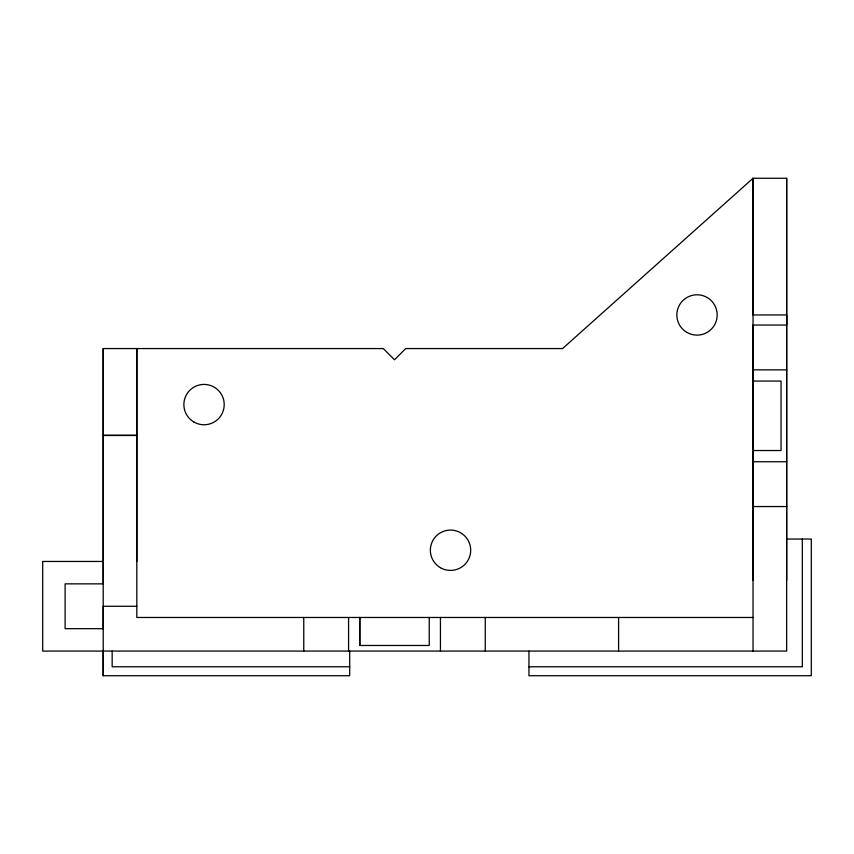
<?xml version="1.0" encoding="UTF-8"?>
<svg xmlns="http://www.w3.org/2000/svg" width="854" height="854" viewBox="0 0 854 854"><rect width="100%" height="100%" fill="white"/><g stroke="black" fill="none" stroke-linecap="round" stroke-linejoin="round"><path stroke-width="1.28" d="M349.692 651.079L349.692 675.727L103.206 675.727L103.206 650.428M103.206 629.131L103.206 348.571L383.307 348.571L394.505 359.78L405.714 348.571L562.572 348.571L753.036 178.272L786.651 178.272L786.651 651.079L42.7 651.079L42.7 561.452L103.206 561.452M136.811 561.452L136.811 348.571L136.811 617.474L753.036 617.474L753.036 651.079M359.78 645.475L359.78 617.474L359.78 645.475L429.242 645.475L429.242 617.463M440.44 651.079L440.44 617.463M485.264 651.079L485.264 617.463M618.595 651.079L618.595 617.474M753.036 580.453L753.036 178.272L753.036 314.955L786.651 314.955L786.651 325.043L753.036 325.043L753.036 617.634M786.651 580.453L786.651 178.272M753.036 369.857L786.651 369.857M753.036 381.065L781.047 381.065L781.047 450.528L753.036 450.528M103.206 435.262L136.811 435.262M103.206 435.487L136.811 435.487M753.036 461.736L786.651 461.736M753.036 506.55L786.651 506.55M786.651 539.045L811.3 539.045L811.3 675.727L528.957 675.727L528.957 651.079M136.811 606.265L103.206 606.265L103.206 675.727M103.206 628.672L65.107 628.672L65.107 583.858L103.206 583.858L103.206 348.571M349.692 666.771L112.162 666.771L112.162 651.079M528.957 666.771L802.333 666.771L802.333 539.045M348.571 617.463L348.571 651.079M303.757 617.463L303.757 651.079M193.954 422.057A20.165 20.165 0 0 0 224.207 404.593A20.165 20.165 0 0 0 193.954 387.129A20.165 20.165 0 0 0 193.954 422.057M686.936 332.419A20.165 20.165 0 0 0 717.189 314.955A20.165 20.165 0 0 0 686.936 297.491A20.165 20.165 0 0 0 686.936 332.419M440.44 567.707A20.165 20.165 0 0 0 470.693 550.243A20.165 20.165 0 0 0 440.44 532.779A20.165 20.165 0 0 0 440.44 567.707"/></g></svg>
